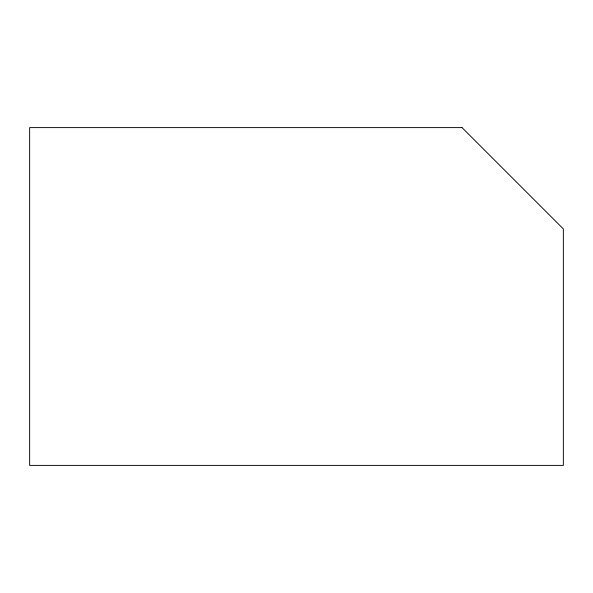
<?xml version="1.0" encoding="UTF-8"?>
<svg xmlns="http://www.w3.org/2000/svg" width="593" height="593" viewBox="0 0 593 593"><rect width="100%" height="100%" fill="white"/><g stroke="black" fill="none" stroke-linecap="round" stroke-linejoin="round"><path stroke-width="0.89" d="M462.014 127.606L29.65 127.606L29.65 465.394L563.35 465.394L563.35 228.942L462.014 127.606"/></g></svg>
